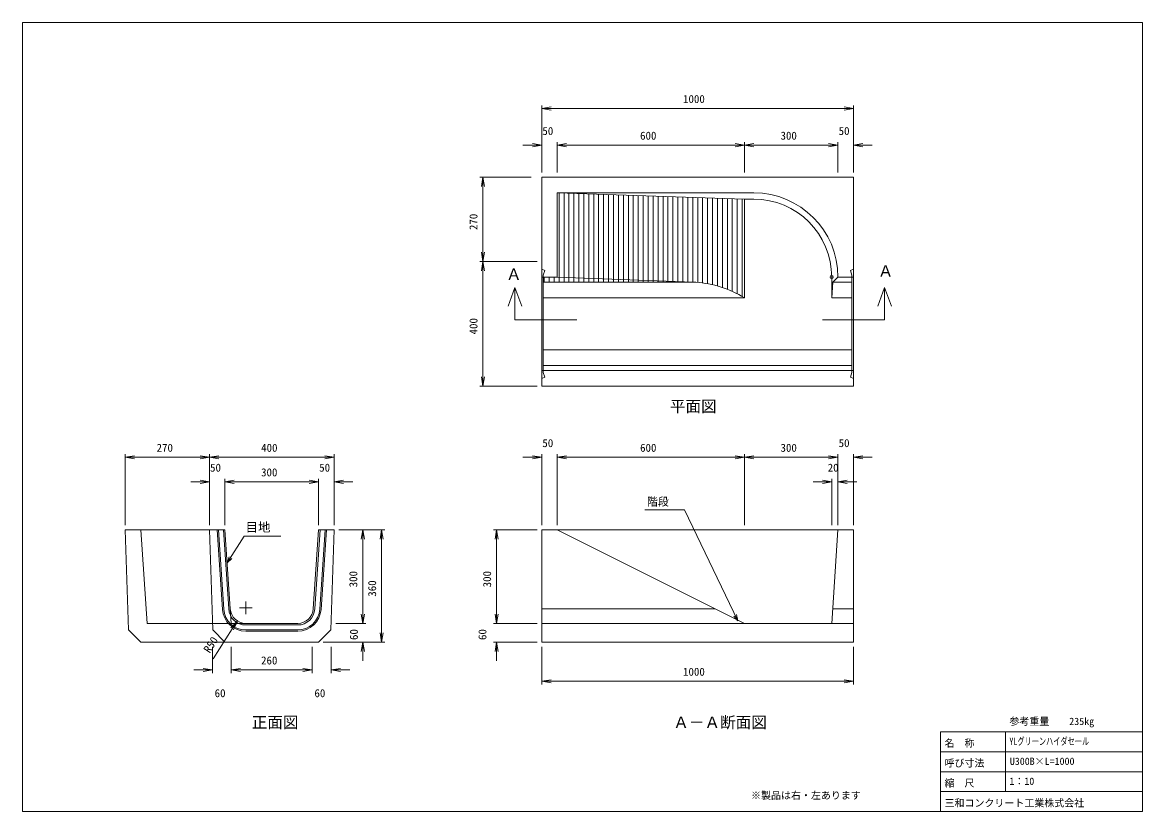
# Model space of a CAD drawing. Units: millimetres, scale not verified. Extents: x 21021 to 56941, y 46081 to 71385.
import ezdxf
from ezdxf.enums import TextEntityAlignment as Align

# ---------------------------------------------------------------- set-up
doc = ezdxf.new("R2010")
doc.units = ezdxf.units.MM
doc.header["$LTSCALE"] = 200
doc.header["$PDMODE"] = 32
doc.header["$PDSIZE"] = 100
for name, color, linetype, lineweight in [('D-STR-DIM（寸法）', 7, 'Continuous', 18), ('D-STR-HTXT（旗揚げ）', 7, 'Continuous', 18), ('D-STR-STR1（構造物）', 7, 'Continuous', 18), ('D-STR-STRn（構造物）', 7, 'Continuous', 18), ('D-STR（構造物外形線）', 1, 'Continuous', 18), ('D-TTL(外枠）', 2, 'Continuous', 18)]:
    doc.layers.add(name, color=color, linetype=linetype, lineweight=lineweight)
doc.layers.add('D-STR-TXT（文字）', color=7, linetype='Continuous')
doc.layers.add('D-TTL-TXT（文字）', color=7, linetype='Continuous')
doc.styles.add('ＭＳ ゴシック', font='')
doc.styles.get('ＭＳ ゴシック').set_extended_font_data('MS Gothic')

msp = doc.modelspace()

# ---------------------------------------------------------------- linework, layer by layer
at = {"layer": 'D-STR-DIM（寸法）'}
for p, q in [((37672.5, 66569.8), (37672.5, 68723)), ((37672.5, 68623), (37972.5, 68673)), ((37972.5, 68573), (37672.5, 68623)), ((37672.5, 68623), (37972.5, 68623)), ((37972.5, 68623), (47372.5, 68623)), ((47372.5, 68673), (47672.5, 68623)), ((47672.5, 68623), (47372.5, 68573)), ((47672.5, 68623), (47372.5, 68623)), ((47672.5, 66569.8), (47672.5, 68723)), ((37672.5, 66569.8), (37672.5, 67548)), ((38172.5, 66569.8), (38172.5, 67548)), ((38172.5, 66569.8), (38172.5, 67548)), ((44172.5, 66569.8), (44172.5, 67548)), ((44172.5, 66569.8), (44172.5, 67548)), ((47172.5, 66569.8), (47172.5, 67548)), ((47172.5, 66569.8), (47172.5, 67548)), ((47672.5, 66569.8), (47672.5, 67548)), ((37372.5, 67448), (37072.5, 67448)), ((37372.5, 67498), (37672.5, 67448)), ((37672.5, 67448), (37372.5, 67398)), ((37672.5, 67448), (37372.5, 67448)), ((38172.5, 67448), (38472.5, 67498)), ((38172.5, 67448), (38472.5, 67498)), ((38472.5, 67398), (38172.5, 67448)), ((38172.5, 67448), (38472.5, 67448)), ((38472.5, 67398), (38172.5, 67448)), ((38172.5, 67448), (38472.5, 67448)), ((38472.5, 67448), (43872.5, 67448)), ((38472.5, 67448), (38772.5, 67448)), ((43872.5, 67498), (44172.5, 67448)), ((44172.5, 67448), (43872.5, 67398)), ((44172.5, 67448), (43872.5, 67448)), ((44172.5, 67448), (44472.5, 67498)), ((44472.5, 67398), (44172.5, 67448)), ((44172.5, 67448), (44472.5, 67448)), ((44472.5, 67448), (46872.5, 67448)), ((46872.5, 67448), (46572.5, 67448)), ((46872.5, 67498), (47172.5, 67448)), ((46872.5, 67498), (47172.5, 67448)), ((47172.5, 67448), (46872.5, 67398)), ((47172.5, 67448), (46872.5, 67448)), ((47172.5, 67448), (46872.5, 67398)), ((47172.5, 67448), (46872.5, 67448)), ((47672.5, 67448), (47972.5, 67498)), ((47972.5, 67398), (47672.5, 67448)), ((47672.5, 67448), (47972.5, 67448)), ((47972.5, 67448), (48272.5, 67448)), ((37337.2, 66419.8), (35689.9, 66419.8)), ((35739.9, 66119.8), (35789.9, 66419.8)), ((35789.9, 66419.8), (35839.9, 66119.8)), ((35789.9, 66419.8), (35789.9, 66119.8)), ((35789.9, 64019.8), (35789.9, 66119.8)), ((35789.9, 63719.8), (35739.9, 64019.8)), ((35839.9, 64019.8), (35789.9, 63719.8)), ((35789.9, 63719.8), (35789.9, 64019.8)), ((37522.5, 63719.8), (35689.9, 63719.8)), ((37522.5, 63719.8), (35689.9, 63719.8)), ((35739.9, 63419.8), (35789.9, 63719.8)), ((35789.9, 63719.8), (35839.9, 63419.8)), ((35789.9, 63719.8), (35789.9, 63419.8)), ((35789.9, 60019.8), (35789.9, 63419.8)), ((35789.9, 59719.8), (35739.9, 60019.8)), ((35839.9, 60019.8), (35789.9, 59719.8)), ((35789.9, 59719.8), (35789.9, 60019.8)), ((37522.5, 59719.8), (35689.9, 59719.8)), ((24316.5, 55263.6), (24316.5, 57540.8)), ((24316.5, 57440.8), (24616.5, 57490.8)), ((26716.5, 57490.8), (27016.5, 57440.8)), ((27016.5, 55263.6), (27016.5, 57540.8)), ((27016.5, 55263.6), (27016.5, 57540.8)), ((27016.5, 57440.8), (27316.5, 57490.8)), ((30716.5, 57490.8), (31016.5, 57440.8)), ((31016.5, 55263.6), (31016.5, 57540.8)), ((37372.5, 57490.8), (37672.5, 57440.8)), ((37672.5, 55263.6), (37672.5, 57540.8)), ((38172.5, 55263.6), (38172.5, 57540.8)), ((38172.5, 55263.6), (38172.5, 57540.8)), ((38172.5, 57440.8), (38472.5, 57490.8)), ((38172.5, 57440.8), (38472.5, 57490.8)), ((43872.5, 57490.8), (44172.5, 57440.8)), ((44172.5, 55263.6), (44172.5, 57540.8)), ((44172.5, 55263.6), (44172.5, 57540.8)), ((44172.5, 57440.8), (44472.5, 57490.8)), ((46872.5, 57490.8), (47172.5, 57440.8)), ((46872.5, 57490.8), (47172.5, 57440.8)), ((47172.5, 55263.6), (47172.5, 57540.8)), ((47172.5, 55263.6), (47172.5, 57540.8)), ((47672.5, 55263.6), (47672.5, 57540.8)), ((47672.5, 57440.8), (47972.5, 57490.8)), ((24616.5, 57390.8), (24316.5, 57440.8)), ((24316.5, 57440.8), (24616.5, 57440.8)), ((24616.5, 57440.8), (26716.5, 57440.8)), ((27016.5, 57440.8), (26716.5, 57390.8)), ((27016.5, 57440.8), (26716.5, 57440.8)), ((27316.5, 57390.8), (27016.5, 57440.8)), ((27016.5, 57440.8), (27316.5, 57440.8)), ((27316.5, 57440.8), (30716.5, 57440.8)), ((31016.5, 57440.8), (30716.5, 57390.8)), ((31016.5, 57440.8), (30716.5, 57440.8)), ((37372.5, 57440.8), (37072.5, 57440.8)), ((37672.5, 57440.8), (37372.5, 57390.8)), ((37672.5, 57440.8), (37372.5, 57440.8)), ((38472.5, 57390.8), (38172.5, 57440.8)), ((38172.5, 57440.8), (38472.5, 57440.8)), ((38472.5, 57390.8), (38172.5, 57440.8)), ((38172.5, 57440.8), (38472.5, 57440.8)), ((38472.5, 57440.8), (43872.5, 57440.8)), ((38472.5, 57440.8), (38772.5, 57440.8)), ((44172.5, 57440.8), (43872.5, 57390.8)), ((44172.5, 57440.8), (43872.5, 57440.8)), ((44472.5, 57390.8), (44172.5, 57440.8)), ((44172.5, 57440.8), (44472.5, 57440.8)), ((44472.5, 57440.8), (46872.5, 57440.8)), ((46872.5, 57440.8), (46572.5, 57440.8)), ((47172.5, 57440.8), (46872.5, 57390.8)), ((47172.5, 57440.8), (46872.5, 57440.8)), ((47172.5, 57440.8), (46872.5, 57390.8)), ((47172.5, 57440.8), (46872.5, 57440.8)), ((47972.5, 57390.8), (47672.5, 57440.8)), ((47672.5, 57440.8), (47972.5, 57440.8)), ((47972.5, 57440.8), (48272.5, 57440.8)), ((27016.5, 55263.6), (27016.5, 56753.7)), ((27516.5, 55263.6), (27516.5, 56753.7)), ((27516.5, 55263.6), (27516.5, 56753.7)), ((30516.5, 55263.6), (30516.5, 56753.7)), ((30516.5, 55263.6), (30516.5, 56753.7)), ((31016.5, 55263.6), (31016.5, 56753.7)), ((46972.5, 55263.6), (46972.5, 56753.7)), ((47172.5, 55263.6), (47172.5, 56753.7)), ((26716.5, 56653.7), (26416.5, 56653.7)), ((26716.5, 56703.7), (27016.5, 56653.7)), ((27016.5, 56653.7), (26716.5, 56603.7)), ((27016.5, 56653.7), (26716.5, 56653.7)), ((27516.5, 56653.7), (27816.5, 56703.7)), ((27516.5, 56653.7), (27816.5, 56703.7)), ((27816.5, 56603.7), (27516.5, 56653.7)), ((27516.5, 56653.7), (27816.5, 56653.7)), ((27816.5, 56603.7), (27516.5, 56653.7)), ((27516.5, 56653.7), (27816.5, 56653.7)), ((27816.5, 56653.7), (30216.5, 56653.7)), ((27816.5, 56653.7), (28116.5, 56653.7)), ((30216.5, 56653.7), (29916.5, 56653.7)), ((30216.5, 56703.7), (30516.5, 56653.7)), ((30216.5, 56703.7), (30516.5, 56653.7)), ((30516.5, 56653.7), (30216.5, 56603.7)), ((30516.5, 56653.7), (30216.5, 56653.7)), ((30516.5, 56653.7), (30216.5, 56603.7)), ((30516.5, 56653.7), (30216.5, 56653.7)), ((31016.5, 56653.7), (31316.5, 56703.7)), ((31316.5, 56603.7), (31016.5, 56653.7)), ((31016.5, 56653.7), (31316.5, 56653.7)), ((31316.5, 56653.7), (31616.5, 56653.7)), ((46672.5, 56653.7), (46372.5, 56653.7)), ((46672.5, 56703.7), (46972.5, 56653.7)), ((46972.5, 56653.7), (46672.5, 56603.7)), ((46972.5, 56653.7), (46672.5, 56653.7)), ((47172.5, 56653.7), (47472.5, 56703.7)), ((47472.5, 56603.7), (47172.5, 56653.7)), ((47172.5, 56653.7), (47472.5, 56653.7)), ((47472.5, 56653.7), (47772.5, 56653.7)), ((31166.5, 55113.6), (32640.3, 55113.6)), ((31166.5, 55113.6), (32035.6, 55113.6)), ((31885.6, 54813.6), (31935.6, 55113.6)), ((31935.6, 55113.6), (31985.6, 54813.6)), ((31935.6, 55113.6), (31935.6, 54813.6)), ((32490.3, 54813.6), (32540.3, 55113.6)), ((32540.3, 55113.6), (32590.3, 54813.6)), ((32540.3, 55113.6), (32540.3, 54813.6)), ((37522.5, 55113.6), (36126.9, 55113.6)), ((36176.9, 54813.6), (36226.9, 55113.6)), ((36226.9, 55113.6), (36276.9, 54813.6)), ((36226.9, 55113.6), (36226.9, 54813.6)), ((31935.6, 52413.6), (31935.6, 54813.6)), ((32540.3, 51813.6), (32540.3, 54813.6)), ((36226.9, 52413.6), (36226.9, 54813.6)), ((28184.2, 52413.6), (28184.2, 52813.6)), ((27984.2, 52613.6), (28384.2, 52613.6)), ((31935.6, 52413.6), (31935.6, 52713.6)), ((36226.9, 52413.6), (36226.9, 52713.6)), ((27709.5, 51967.7), (27913.8, 52193)), ((27913.8, 52193), (27751.6, 51940.7)), ((27913.8, 52193), (27793.6, 51913.6)), ((31066.5, 52113.6), (32035.6, 52113.6)), ((31066.5, 52113.6), (32035.6, 52113.6)), ((31935.6, 52113.6), (31885.6, 52413.6)), ((31935.6, 52113.6), (31885.6, 52413.6)), ((31985.6, 52413.6), (31935.6, 52113.6)), ((31935.6, 52113.6), (31935.6, 52413.6)), ((31985.6, 52413.6), (31935.6, 52113.6)), ((31935.6, 52113.6), (31935.6, 52413.6)), ((37522.5, 52113.6), (36126.9, 52113.6)), ((37522.5, 52113.6), (36126.9, 52113.6)), ((36226.9, 52113.6), (36176.9, 52413.6)), ((36226.9, 52113.6), (36176.9, 52413.6)), ((36276.9, 52413.6), (36226.9, 52113.6)), ((36226.9, 52113.6), (36226.9, 52413.6)), ((36276.9, 52413.6), (36226.9, 52113.6)), ((36226.9, 52113.6), (36226.9, 52413.6)), ((27133.3, 50979.1), (27751.6, 51940.7)), ((32540.3, 51513.6), (32490.3, 51813.6)), ((32590.3, 51813.6), (32540.3, 51513.6)), ((32540.3, 51513.6), (32540.3, 51813.6)), ((30666.5, 51513.6), (32640.3, 51513.6)), ((30666.5, 51513.6), (32035.6, 51513.6)), ((31885.6, 51213.6), (31935.6, 51513.6)), ((31935.6, 51513.6), (31985.6, 51213.6)), ((31935.6, 51513.6), (31935.6, 51213.6)), ((37522.5, 51513.6), (36126.9, 51513.6)), ((36176.9, 51213.6), (36226.9, 51513.6)), ((36226.9, 51513.6), (36276.9, 51213.6)), ((36226.9, 51513.6), (36226.9, 51213.6)), ((27116.5, 51363.6), (27116.5, 50522.3)), ((27716.5, 51363.6), (27716.5, 50522.3)), ((27716.5, 51363.6), (27716.5, 50522.3)), ((30316.5, 51363.6), (30316.5, 50522.3)), ((30316.5, 51363.6), (30316.5, 50522.3)), ((30916.5, 51363.6), (30916.5, 50522.3)), ((31935.6, 51213.6), (31935.6, 50913.6)), ((36226.9, 51213.6), (36226.9, 50913.6)), ((37672.5, 51363.6), (37672.5, 50159.7)), ((47672.5, 51363.6), (47672.5, 50159.7)), ((26816.5, 50672.3), (27116.5, 50622.3)), ((27716.5, 50622.3), (28016.5, 50672.3)), ((27716.5, 50622.3), (28016.5, 50672.3)), ((30016.5, 50672.3), (30316.5, 50622.3)), ((30016.5, 50672.3), (30316.5, 50622.3)), ((30916.5, 50622.3), (31216.5, 50672.3)), ((26816.5, 50622.3), (26516.5, 50622.3)), ((27116.5, 50622.3), (26816.5, 50572.3)), ((27116.5, 50622.3), (26816.5, 50622.3)), ((28016.5, 50572.3), (27716.5, 50622.3)), ((27716.5, 50622.3), (28016.5, 50622.3)), ((28016.5, 50572.3), (27716.5, 50622.3)), ((27716.5, 50622.3), (28016.5, 50622.3)), ((30016.5, 50622.3), (28016.5, 50622.3)), ((28016.5, 50622.3), (28316.5, 50622.3)), ((30016.5, 50622.3), (29716.5, 50622.3)), ((30316.5, 50622.3), (30016.5, 50572.3)), ((30316.5, 50622.3), (30016.5, 50622.3)), ((30316.5, 50622.3), (30016.5, 50572.3)), ((30316.5, 50622.3), (30016.5, 50622.3)), ((31216.5, 50572.3), (30916.5, 50622.3)), ((30916.5, 50622.3), (31216.5, 50622.3)), ((31216.5, 50622.3), (31516.5, 50622.3)), ((37672.5, 50259.7), (37972.5, 50309.7)), ((47372.5, 50309.7), (47672.5, 50259.7)), ((37972.5, 50209.7), (37672.5, 50259.7)), ((37672.5, 50259.7), (37972.5, 50259.7)), ((37972.5, 50259.7), (47372.5, 50259.7)), ((47672.5, 50259.7), (47372.5, 50209.7)), ((47672.5, 50259.7), (47372.5, 50259.7))]:
    msp.add_line(p, q, dxfattribs=at)
at = {"layer": 'D-STR-HTXT（旗揚げ）'}
for p, q in [((36811.7, 62885.4), (36592, 62288.3)), ((36811.7, 61844.6), (36811.7, 62885.4)), ((36811.7, 62885.4), (37031.3, 62288.3)), ((48668.5, 62885.4), (48448.8, 62288.3)), ((48668.5, 62885.4), (48888.2, 62288.3)), ((48668.5, 61844.6), (48668.5, 62885.4)), ((38800.6, 61844.6), (36811.7, 61844.6)), ((46679.6, 61844.6), (48668.5, 61844.6)), ((42255.4, 55760.8), (40984.3, 55760.8)), ((43961, 52199.5), (42255.4, 55760.8)), ((27586.7, 54060.3), (28126.7, 54914.7)), ((28126.7, 54914.7), (29307.2, 54914.7)), ((27586.7, 54060.3), (27646.1, 54251.3)), ((27586.7, 54060.3), (27733.7, 54196)), ((43961, 52199.5), (43830.8, 52351.3)), ((43961, 52199.5), (43924.2, 52396.1))]:
    msp.add_line(p, q, dxfattribs=at)
at = {"layer": 'D-STR-STR1（構造物）'}
for p, q in [((42615.8, 63050.9), (37722.5, 63050.9)), ((47622.5, 63050.9), (47003.6, 63050.9)), ((44172.5, 62552), (37722.5, 62552)), ((47622.5, 62552), (46972.5, 62552)), ((47622.5, 62552), (46972.5, 62552)), ((47622.5, 60887.6), (37722.5, 60887.6)), ((47622.5, 60388.7), (37722.5, 60388.7)), ((43238.5, 52580.6), (37672.5, 52580.6)), ((47672.5, 52580.6), (47003.6, 52580.6))]:
    msp.add_line(p, q, dxfattribs=at)
at = {"layer": 'D-STR-STRn（構造物）'}
for p, q in [((38229, 63050.9), (38229, 65917.9)), ((38387.8, 63050.9), (38387.8, 65912.6)), ((38546.5, 63050.9), (38546.5, 65907.3)), ((38705.3, 63050.9), (38705.3, 65902)), ((38864, 63050.9), (38864, 65896.7)), ((39022.8, 63050.9), (39022.8, 65891.4)), ((39181.5, 63050.9), (39181.5, 65886.2)), ((39340.3, 63050.9), (39340.3, 65880.9)), ((39499, 63050.9), (39499, 65875.6)), ((39657.8, 63050.9), (39657.8, 65870.3)), ((39816.5, 63050.9), (39816.5, 65865)), ((39975.3, 63050.9), (39975.3, 65859.7)), ((40134, 63050.9), (40134, 65854.4)), ((40292.8, 63050.9), (40292.8, 65849.1)), ((40451.5, 63050.9), (40451.5, 65843.8)), ((40610.3, 63050.9), (40610.3, 65838.5)), ((40769, 63050.9), (40769, 65833.2)), ((40927.8, 63050.9), (40927.8, 65827.9)), ((41086.5, 63050.9), (41086.5, 65822.7)), ((41245.3, 63050.9), (41245.3, 65817.4)), ((41404, 63050.9), (41404, 65812.1)), ((41562.8, 63050.9), (41562.8, 65806.8)), ((41721.5, 63050.9), (41721.5, 65801.5)), ((41880.3, 63050.9), (41880.3, 65796.2)), ((42039, 63050.9), (42039, 65790.9)), ((42197.8, 63050.9), (42197.8, 65785.6)), ((42356.5, 63050.9), (42356.5, 65780.3)), ((42515.3, 63050.9), (42515.3, 65775)), ((42674, 63046.9), (42674, 65769.7)), ((42832.8, 63030.8), (42832.8, 65764.4)), ((42991.5, 63006.8), (42991.5, 65759.2)), ((43150.3, 62974.8), (43150.3, 65753.9)), ((43309, 62934.6), (43309, 65748.6)), ((43467.8, 62885.7), (43467.8, 65743.3)), ((43626.5, 62827.9), (43626.5, 65738)), ((43785.3, 62760.6), (43785.3, 65732.7)), ((43944, 62683.1), (43944, 65727.4)), ((44102.8, 62594.6), (44102.8, 65722.1)), ((37752.8, 63050.9), (37752.8, 63219.8)), ((37911.5, 63050.9), (37911.5, 63219.8)), ((38070.3, 63050.9), (38070.3, 63219.8))]:
    msp.add_line(p, q, dxfattribs=at)
at = {"layer": 'D-STR（構造物外形線）'}
for p, q in [((47672.5, 66419.8), (37672.5, 66419.8)), ((37672.5, 66419.8), (37672.5, 63719.8)), ((47672.5, 66419.8), (47672.5, 63719.8)), ((44472.5, 65919.8), (38172.5, 65919.8)), ((38172.5, 65919.8), (38172.5, 63219.8)), ((38172.5, 65919.8), (44172.5, 65719.8)), ((38172.5, 65719.8), (38172.5, 63219.8)), ((44172.5, 65719.8), (44472.5, 65719.8)), ((44172.5, 65719.8), (44172.5, 62552)), ((37672.5, 63719.8), (37672.5, 59719.8)), ((47672.5, 63719.8), (47672.5, 59719.8)), ((37672.5, 63469.8), (37772.5, 63429.8)), ((38172.5, 63219.8), (37672.5, 63219.8)), ((37772.5, 63429.8), (37722.5, 63279.8)), ((37722.5, 63279.8), (37722.5, 63219.8)), ((37722.5, 63219.8), (37722.5, 60219.8)), ((38172.5, 63219.8), (42544.9, 63054.4)), ((46972.5, 63219.8), (46972.5, 62552)), ((47172.5, 63219.8), (47003.6, 63050.9)), ((47672.5, 63219.8), (47172.5, 63219.8)), ((47672.5, 63469.8), (47572.5, 63429.8)), ((47572.5, 63429.8), (47622.5, 63279.8)), ((47622.5, 63279.8), (47622.5, 63219.8)), ((47622.5, 63219.8), (47622.5, 60219.8)), ((47003.6, 63050.9), (46972.5, 62552)), ((47672.5, 60219.8), (37672.5, 60219.8)), ((37672.5, 59969.8), (37772.5, 60009.8)), ((37722.5, 60159.8), (37722.5, 60219.8)), ((37772.5, 60009.8), (37722.5, 60159.8)), ((47572.5, 60009.8), (47622.5, 60159.8)), ((47672.5, 59969.8), (47572.5, 60009.8)), ((47622.5, 60159.8), (47622.5, 60219.8)), ((47672.5, 59719.8), (37672.5, 59719.8)), ((24316.5, 55113.6), (24423.4, 51906.7)), ((24316.5, 55113.6), (27516.5, 55113.6)), ((24816.5, 55113.6), (25016.5, 52113.6)), ((27016.5, 55113.6), (27123.4, 51906.7)), ((27435.9, 52563.7), (27265.9, 55113.6)), ((27475.8, 52566.3), (27305.8, 55116.2)), ((27635.5, 52577), (27466.6, 55110.2)), ((27516.5, 55113.6), (27685.3, 52580.3)), ((30516.5, 55113.6), (30347.6, 52580.3)), ((30566.3, 55110.2), (30397.5, 52577)), ((31016.5, 55113.6), (30516.5, 55113.6)), ((30727.1, 55116.2), (30557.1, 52566.3)), ((30767, 55113.6), (30597, 52563.7)), ((31016.5, 55113.6), (30909.6, 51906.7)), ((47672.5, 55113.6), (37672.5, 55113.6)), ((37672.5, 55113.6), (37672.5, 51513.6)), ((38172.5, 55113.6), (44172.5, 52113.6)), ((47172.5, 55113.6), (46972.5, 52113.6)), ((47672.5, 55113.6), (47672.5, 51513.6)), ((27685.3, 52580.3), (27716.5, 52113.6)), ((30347.6, 52580.3), (30347.6, 52580.1)), ((28184.2, 52113.6), (25016.5, 52113.6)), ((27716.5, 52113.6), (28184.2, 52113.6)), ((28184.2, 52113.6), (29848.7, 52113.6)), ((47672.5, 52113.6), (37672.5, 52113.6)), ((24816.5, 51513.6), (24423.4, 51906.7)), ((27516.5, 51513.6), (27123.4, 51906.7)), ((29848.7, 52063.6), (28184.2, 52063.6)), ((29848.7, 51903.6), (28184.2, 51903.6)), ((29848.7, 51863.6), (28184.2, 51863.6)), ((30516.5, 51513.6), (30909.6, 51906.7)), ((24816.5, 51513.6), (30516.5, 51513.6)), ((47672.5, 51513.6), (37672.5, 51513.6))]:
    msp.add_line(p, q, dxfattribs=at)
for centre, radius, start, end in [((44472.5, 63219.8), 2700, 0, 90), ((44472.5, 63219.8), 2500, 0, 90), ((42420.4, 59763.1), 3293.6, 57.86138, 86.59858), ((28184.2, 52613.6), 750, 183.81407, 270), ((28184.2, 52613.6), 710, 183.81407, 270), ((28184.2, 52613.6), 550, 183.81407, 270), ((28184.2, 52613.6), 500, 183.81407, 270), ((29848.7, 52613.6), 500, 270, 356.18593), ((29848.7, 52613.6), 550, 270, 356.18593), ((29848.7, 52613.6), 710, 270, 356.18593), ((29848.7, 52613.6), 750, 270, 356.18593)]:
    msp.add_arc(centre, radius, start, end, dxfattribs=at)
msp.add_point((46972.5, 63219.8), dxfattribs=at)
at = {"layer": 'D-TTL(外枠）'}
for p, q in [((21021, 71384.9), (21021, 46080.7)), ((21021, 71384.9), (56940.7, 71384.9)), ((56940.7, 71384.9), (56940.7, 46080.7)), ((50460.7, 48640.7), (56940.7, 48640.7)), ((50460.7, 48640.7), (50460.7, 46080.7)), ((52540.7, 48640.7), (52540.7, 46720.7)), ((50460.7, 48000.7), (56940.7, 48000.7)), ((50460.7, 47360.7), (56940.7, 47360.7)), ((50460.7, 46720.7), (56940.7, 46720.7)), ((21021, 46080.7), (56940.7, 46080.7))]:
    msp.add_line(p, q, dxfattribs=at)

# ---------------------------------------------------------------- texts
at = {"layer": 'D-STR-DIM（寸法）', "style": 'ＭＳ ゴシック'}
for s, p in [('1000', (42204.4, 68723)), ('50', (37694.2, 67698)), ('50', (47194.2, 67698)), ('600', (40827.8, 67548)), ('300', (45330.5, 67548)), ('270', (25323.6, 57540.8)), ('400', (28677.1, 57540.8)), ('50', (37694.2, 57690.8)), ('600', (40827.8, 57540.8)), ('300', (45330.5, 57540.8)), ('50', (47194.2, 57690.8)), ('50', (27038.2, 56903.7)), ('50', (30538.2, 56903.7)), ('20', (46843.3, 56903.7)), ('300', (28674.5, 56753.7)), ('260', (28673.6, 50722.3)), ('1000', (42204.4, 50359.7)), ('60', (27185.5, 49672.3)), ('60', (30385.5, 49672.3))]:
    msp.add_text(s, height=256.6, dxfattribs=at).set_placement(p, align=Align.BOTTOM_LEFT)
for s, rotation, p in [('270', 90, (35689.9, 64726.9)), ('400', 90, (35689.9, 61380.4)), ('300', 90, (31835.6, 53271.6)), ('300', 90, (36126.9, 53271.6)), ('360', 90, (32440.3, 52971.6)), ('60', 90, (31854.2, 51582.6)), ('60', 90, (35976.9, 51582.6)), ('R50', 57.259, (27091.7, 51099.4))]:
    msp.add_text(s, height=256.6, rotation=rotation, dxfattribs=at).set_placement(p, align=Align.BOTTOM_LEFT)
at = {"layer": 'D-STR-TXT（文字）', "style": 'ＭＳ ゴシック'}
for s, height, p in [('Ａ', 366.6, (48451.4, 63119.2)), ('Ａ', 366.6, (36528.7, 63017.2)), ('階段', 256.6, (41049.2, 55810.8)), ('目地', 293.3, (28176.7, 54964.7))]:
    msp.add_text(s, height=height, dxfattribs=at).set_placement(p, align=Align.BOTTOM_LEFT)
at = {"layer": 'D-TTL-TXT（文字）', "style": 'ＭＳ ゴシック'}
for s, height, p in [('平面図', 366.6, (41783.4, 58781.6)), ('正面図', 366.6, (28373.7, 48649.3)), ('Ａ－Ａ断面図', 366.6, (41891.9, 48649.3)), ('参考重量\u3000\u3000235kg', 234.6, (52669.4, 48786.8)), ('名\u3000称', 234.6, (50589.4, 48088.3)), ('呼び寸法', 234.6, (50589.4, 47448.3)), ('U300B×L=1000', 234.6, (52682.5, 47506.8)), ('縮\u3000尺', 234.6, (50589.4, 46808.3)), ('1：10', 234.6, (52669.4, 46866.8)), ('※製品は右・左あります', 234.6, (44385.1, 46412.8)), ('三和コンクリート工業株式会社', 234.6, (50589.4, 46168.3))]:
    msp.add_text(s, height=height, dxfattribs=at).set_placement(p, align=Align.BOTTOM_LEFT)
at = {"layer": 'D-TTL-TXT（文字）', "style": 'ＭＳ ゴシック', "width": 0.7}
msp.add_text('YLグリーンハイダセール', height=234.6, dxfattribs=at).set_placement((52669.4, 48146.8), align=Align.BOTTOM_LEFT)

doc.saveas('drawing.dxf')
